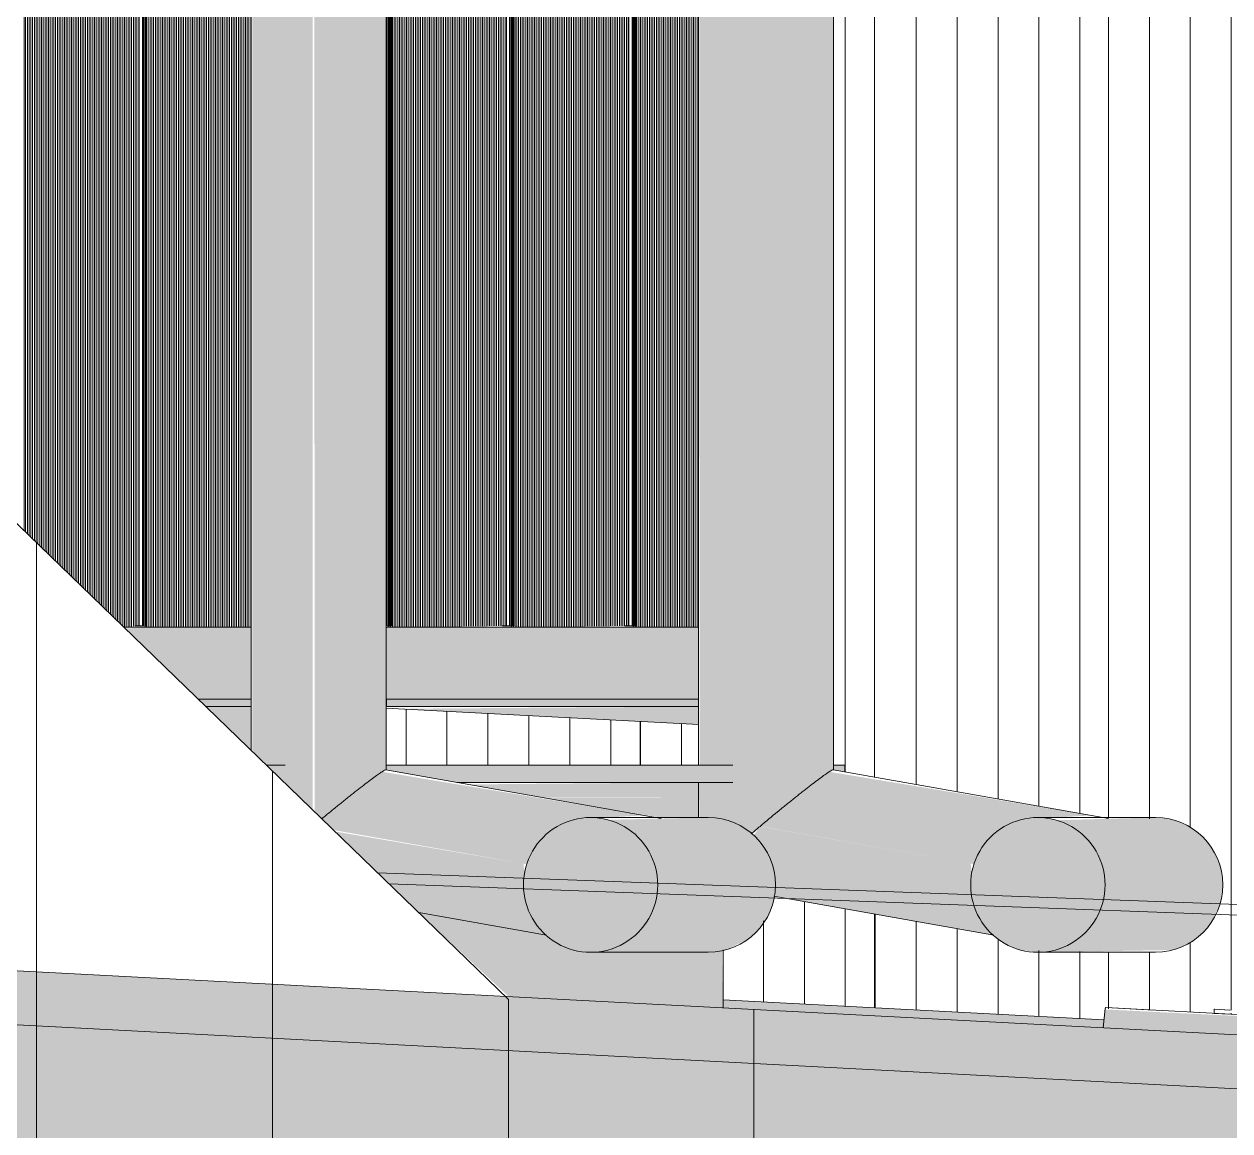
# Model space of a CAD drawing. Header units: metres. Extents: x -4613 to -4328, y -1 to 30.
# Drawn here: x -4531.766 to -4530.872, y 11.074 to 11.895 of the extents above; entities that cross this region are included whole.
import ezdxf

# ---------------------------------------------------------------- set-up
doc = ezdxf.new("R2010")
doc.units = ezdxf.units.M
for name, color, linetype, lineweight in [('A-GLAZ-CURT', 52, 'Continuous', 5), ('A-GLAZ-CWMG', 51, 'Continuous', 5), ('A-ROOF', 132, 'Continuous', 5), ('A-WALL', 113, 'Continuous', 5), ('A-WALL-PATT', 111, 'Continuous', 5), ('P-SANR-FIXT', 6, 'Continuous', 5), ('Q-SPCQ', 91, 'Continuous', 5), ('S-BEAM', 12, 'Continuous', 5), ('S-COLS', 52, 'Continuous', 5)]:
    doc.layers.add(name, color=color, linetype=linetype, lineweight=lineweight)

# ---------------------------------------------------------------- blocks, each defined once
blk = doc.blocks.new('Downpipe - Tee Spreader - Downpipe - Tee Spreader-V2-SOUTH WEST')
at = {"layer": 'P-SANR-FIXT'}
for points in [[(-4531.22673, 11.29449), (-4531.22026, 11.3), (-4531.22026, 15.9274), (-4531.26571, 15.9274), (-4531.26514, 11.34534), (-4531.24018, 11.34309), (-4531.24018, 11.33264), (-4531.26571, 11.33264), (-4531.26514, 11.30659), (-4531.24458, 11.3044), (-4531.23077, 11.2976)], [(-4531.22026, 11.3), (-4531.16892, 11.34053), (-4531.16609, 11.34195), (-4531.16609, 15.9274), (-4531.22026, 15.9274), (-4531.22026, 11.30896)], [(-4531.06141, 11.27188), (-4531.05257, 11.28792), (-4531.04599, 11.29464), (-4531.03212, 11.30283), (-4531.02717, 11.30488), (-4531.00063, 11.30659), (-4530.975, 11.30813), (-4531.16892, 11.34053), (-4531.19477, 11.32098), (-4531.22026, 11.3), (-4531.06408, 11.27236)], [(-4531.01427, 11.20659), (-4531.00063, 11.2086), (-4530.98937, 11.21329), (-4530.97905, 11.22123), (-4530.97114, 11.23159), (-4530.96616, 11.24365), (-4530.96446, 11.25659), (-4530.96616, 11.26953), (-4530.97114, 11.28159), (-4530.97905, 11.29194), (-4530.98937, 11.29989), (-4531.00138, 11.30488), (-4531.01427, 11.30659), (-4531.02717, 11.30488), (-4531.03918, 11.29989), (-4531.04949, 11.29194), (-4531.05741, 11.28159), (-4531.06239, 11.26953), (-4531.06408, 11.25659), (-4531.06239, 11.24365), (-4531.05741, 11.23159), (-4531.04949, 11.22123), (-4531.03918, 11.21329), (-4531.02717, 11.20829)], [(-4530.96446, 11.25659), (-4530.87719, 11.25659), (-4530.87889, 11.26953), (-4530.88386, 11.28159), (-4530.89178, 11.29194), (-4530.90209, 11.29989), (-4530.91411, 11.30488), (-4530.927, 11.30659), (-4531.00063, 11.30457), (-4530.98937, 11.29989), (-4530.97905, 11.29194), (-4530.97114, 11.28159), (-4530.96616, 11.26953)], [(-4531.04704, 11.21934), (-4531.05388, 11.22697), (-4531.06056, 11.23923), (-4531.06335, 11.25099), (-4531.06315, 11.26372), (-4531.06408, 11.27236), (-4531.22039, 11.29989), (-4531.22496, 11.29312), (-4531.21885, 11.28596), (-4531.21208, 11.27327), (-4531.20943, 11.26112), (-4531.20884, 11.24798), (-4531.04949, 11.21977)], [(-4531.01427, 11.20659), (-4530.91411, 11.20829), (-4530.90209, 11.21329), (-4530.89178, 11.22123), (-4530.88386, 11.23159), (-4530.87889, 11.24365), (-4530.87719, 11.25659), (-4530.96446, 11.25659), (-4530.96616, 11.24365), (-4530.97114, 11.23159), (-4530.97905, 11.22123), (-4530.98937, 11.21329), (-4531.00138, 11.20829)]]:
    blk.add_hatch(color=256, dxfattribs=at).paths.add_polyline_path(points)
for p, q in [((-4531.2659, 15.9274), (-4531.2659, 11.34534)), ((-4531.1659, 11.34179), (-4531.1659, 15.9274)), ((-4530.96192, 11.30582), (-4531.16603, 11.34195)), ((-4531.2659, 11.33264), (-4531.2659, 11.30642)), ((-4530.927, 11.30659), (-4531.01427, 11.30659)), ((-4531.20994, 11.24817), (-4531.04703, 11.21933)), ((-4531.01427, 11.20659), (-4530.927, 11.20659))]:
    blk.add_line(p, q, dxfattribs=at)
for centre, start_param, end_param in [((-4531.01427, 11.25659), 4.712389, 7.853982), ((-4530.927, 11.25659), 4.712389, 6.283185), ((-4531.01427, 11.25659), 1.570796, 4.712389), ((-4530.927, 11.25659), 3.141593, 4.712389)]:
    blk.add_ellipse(centre, major_axis=(0, 0.05), ratio=0.996184, start_param=start_param, end_param=end_param, dxfattribs=at)
blk.add_open_spline([(-4531.22026, 11.3), (-4531.21592, 11.30374), (-4531.20932, 11.30914), (-4531.20083, 11.3161), (-4531.19573, 11.32022), (-4531.19184, 11.32331), (-4531.18808, 11.32631), (-4531.18367, 11.32975), (-4531.17893, 11.33337), (-4531.17483, 11.33644), (-4531.17142, 11.33886), (-4531.1679, 11.34124), (-4531.16647, 11.34196), (-4531.16609, 11.34195)], degree=3, knots=[0, 0, 0, 0, 0.0833333, 0.125, 0.1666667, 0.1875, 0.2083333, 0.25, 0.2916667, 0.3333333, 0.375, 0.4166667, 0.5, 0.5, 0.5, 0.5], dxfattribs=at)
blk.add_open_spline([(-4531.22682, 11.2944), (-4531.22466, 11.29624), (-4531.22247, 11.2981), (-4531.22026, 11.3)], degree=3, dxfattribs=at)
blk = doc.blocks.new('Downpipe - Tee Spreader - Downpipe - Tee Spreader-V6-SOUTH WEST')
at = {"layer": 'P-SANR-FIXT'}
for points in [[(-4531.55191, 11.31214), (-4531.55191, 15.9274), (-4531.59736, 15.9274), (-4531.59679, 11.3556), (-4531.58585, 11.34534), (-4531.57183, 11.34309), (-4531.57183, 11.33143), (-4531.55194, 11.31218)], [(-4531.54517, 11.30562), (-4531.50057, 11.34053), (-4531.49774, 11.34195), (-4531.49774, 15.9274), (-4531.55191, 15.9274), (-4531.55058, 11.31086), (-4531.54906, 11.30938)], [(-4531.39306, 11.27188), (-4531.38422, 11.28792), (-4531.37764, 11.29464), (-4531.36377, 11.30283), (-4531.35882, 11.30488), (-4531.33303, 11.30659), (-4531.30665, 11.30813), (-4531.50057, 11.34053), (-4531.52642, 11.32098), (-4531.54517, 11.30562), (-4531.53656, 11.29728), (-4531.39573, 11.27236)], [(-4531.34592, 11.20659), (-4531.33303, 11.20829), (-4531.32102, 11.21329), (-4531.3107, 11.22123), (-4531.30279, 11.23159), (-4531.29781, 11.24365), (-4531.29612, 11.25659), (-4531.29781, 11.26953), (-4531.30279, 11.28159), (-4531.3107, 11.29194), (-4531.32102, 11.29989), (-4531.33303, 11.30488), (-4531.34592, 11.30659), (-4531.35882, 11.30488), (-4531.37083, 11.29989), (-4531.38114, 11.29194), (-4531.38906, 11.28159), (-4531.39438, 11.26689), (-4531.39573, 11.25659), (-4531.39404, 11.24365), (-4531.38906, 11.23159), (-4531.38114, 11.22123), (-4531.37083, 11.21329), (-4531.35882, 11.20829)], [(-4531.29612, 11.25659), (-4531.20884, 11.25659), (-4531.21054, 11.26953), (-4531.21551, 11.28159), (-4531.22496, 11.29312), (-4531.23374, 11.29989), (-4531.24576, 11.30488), (-4531.25865, 11.30659), (-4531.33303, 11.30488), (-4531.32102, 11.29989), (-4531.3107, 11.29194), (-4531.30279, 11.28159), (-4531.29747, 11.26689)], [(-4531.37869, 11.21934), (-4531.38553, 11.22697), (-4531.39221, 11.23923), (-4531.395, 11.25099), (-4531.3948, 11.26372), (-4531.39573, 11.27236), (-4531.53544, 11.2962), (-4531.47337, 11.2361), (-4531.38114, 11.21977)], [(-4531.25865, 11.20659), (-4531.24576, 11.20829), (-4531.23077, 11.21557), (-4531.22343, 11.22123), (-4531.21551, 11.23159), (-4531.21054, 11.24365), (-4531.20884, 11.25659), (-4531.29612, 11.25659), (-4531.29781, 11.24365), (-4531.30279, 11.23159), (-4531.3107, 11.22123), (-4531.32102, 11.21329), (-4531.33303, 11.20829), (-4531.34592, 11.20659)]]:
    blk.add_hatch(color=256, dxfattribs=at).paths.add_polyline_path(points)
for p, q in [((-4531.59755, 15.9274), (-4531.59755, 11.35633)), ((-4531.49755, 11.34179), (-4531.49755, 15.9274)), ((-4531.29357, 11.30582), (-4531.49768, 11.34195)), ((-4531.25865, 11.30659), (-4531.34592, 11.30659)), ((-4531.47336, 11.23609), (-4531.37868, 11.21933)), ((-4531.34592, 11.20659), (-4531.25865, 11.20659))]:
    blk.add_line(p, q, dxfattribs=at)
for centre, start_param, end_param in [((-4531.34592, 11.25659), 4.712389, 7.853982), ((-4531.25865, 11.25659), 4.712389, 6.283185), ((-4531.34592, 11.25659), 1.570796, 4.712389), ((-4531.25865, 11.25659), 3.141593, 4.712389)]:
    blk.add_ellipse(centre, major_axis=(0, 0.05), ratio=0.996184, start_param=start_param, end_param=end_param, dxfattribs=at)
blk.add_open_spline([(-4531.54515, 11.3057), (-4531.54305, 11.30744), (-4531.53877, 11.31094), (-4531.53248, 11.3161), (-4531.52738, 11.32022), (-4531.52349, 11.32331), (-4531.51973, 11.32631), (-4531.51532, 11.32975), (-4531.51058, 11.33337), (-4531.50648, 11.33644), (-4531.50307, 11.33886), (-4531.49955, 11.34124), (-4531.49812, 11.34196), (-4531.49774, 11.34195)], degree=3, knots=[0.043094, 0.043094, 0.043094, 0.043094, 0.0833333, 0.125, 0.1666667, 0.1875, 0.2083333, 0.25, 0.2916667, 0.3333333, 0.375, 0.4166667, 0.5, 0.5, 0.5, 0.5], dxfattribs=at)
blk = doc.blocks.new('Static Line_Sayfa_Metal Deck_Pan Mount - Up to 15 _ pitch - Max 2 Users-1848369-SOUTH WEST')
at = {"layer": 'Q-SPCQ'}
blk.add_hatch(color=256, dxfattribs=at).paths.add_polyline_path([(-4530.77071, 11.14035), (-4530.77048, 11.15461), (-4530.96429, 11.16416), (-4530.96576, 11.15057)])
for p, q in [((-4530.80538, 11.2398), (-4531.50385, 11.2656)), ((-4531.49525, 11.25728), (-4530.80568, 11.23181)), ((-4530.96576, 11.15057), (-4530.96423, 11.16476)), ((-4530.76893, 11.15528), (-4530.96398, 11.1655)), ((-4530.96398, 11.1655), (-4530.92837, 11.16364)), ((-4530.88347, 11.16429), (-4530.88363, 11.16129)), ((-4530.88363, 11.16129), (-4530.87187, 11.16067)), ((-4530.87171, 11.16367), (-4530.88347, 11.16429)), ((-4530.87254, 11.16071), (-4530.88328, 11.16127)), ((-4530.87238, 11.16371), (-4530.88312, 11.16427))]:
    blk.add_line(p, q, dxfattribs=at)
for centre, start_param, end_param in [((-4530.96403, 11.1645), 0, 1.318637), ((-4530.92842, 11.16264), 5.84364, 6.283185)]:
    blk.add_ellipse(centre, major_axis=(0.000052, 0.000999), ratio=0.215077, start_param=start_param, end_param=end_param, dxfattribs=at)
blk = doc.blocks.new('Roof Gutters3 - Roof Gutters-1885272-SOUTH WEST')
at = {"layer": 'A-ROOF'}
h = blk.add_hatch(color=256, dxfattribs=at)
h.paths.add_polyline_path([(-4499.53022, 9.50058), (-4499.53009, 9.509), (-4515.83082, 10.36328), (-4515.82904, 10.35729), (-4499.64182, 9.50896), (-4499.64252, 9.50647), (-4499.60218, 9.50435)])
h.paths.add_polyline_path([(-4515.95072, 10.36367), (-4515.95468, 10.36977), (-4515.97611, 10.3709), (-4515.97851, 10.36513), (-4515.95247, 10.36376)])
h.paths.add_polyline_path([(-4516.10018, 10.3715), (-4516.09778, 10.37727), (-4517.10032, 10.42981), (-4517.1002, 10.42391), (-4516.11214, 10.37213)])
h.paths.add_polyline_path([(-4517.33252, 10.43609), (-4517.33188, 10.44195), (-4518.33971, 10.49477), (-4518.33958, 10.48886), (-4517.3362, 10.43628)])
h.paths.add_polyline_path([(-4518.5719, 10.50104), (-4518.57283, 10.50698), (-4519.5791, 10.55972), (-4519.57897, 10.55382), (-4518.57283, 10.50109)])
h.paths.add_polyline_path([(-4519.81129, 10.56599), (-4519.81065, 10.57186), (-4520.81848, 10.62467), (-4520.81836, 10.61877), (-4519.81498, 10.56619)])
h.paths.add_polyline_path([(-4521.05067, 10.63095), (-4521.05004, 10.63681), (-4522.05787, 10.68963), (-4522.05774, 10.68372), (-4521.05436, 10.63114)])
h.paths.add_polyline_path([(-4522.29006, 10.6959), (-4522.28943, 10.70176), (-4523.29725, 10.75458), (-4523.29713, 10.74868), (-4522.29375, 10.69609)])
h.paths.add_polyline_path([(-4523.52945, 10.76085), (-4523.52881, 10.76672), (-4524.53664, 10.81953), (-4524.53651, 10.81363), (-4523.53313, 10.76105)])
h.paths.add_polyline_path([(-4524.76883, 10.82581), (-4524.7682, 10.83167), (-4525.77603, 10.88449), (-4525.7759, 10.87859), (-4524.77252, 10.826)])
h.paths.add_polyline_path([(-4526.00822, 10.89076), (-4526.00758, 10.89662), (-4527.01541, 10.94944), (-4527.01529, 10.94354), (-4526.01191, 10.89095)])
h.paths.add_polyline_path([(-4527.2476, 10.95571), (-4527.24697, 10.96158), (-4528.2548, 11.0144), (-4528.25467, 11.00849), (-4527.25129, 10.95591)])
h.paths.add_polyline_path([(-4528.48699, 11.02067), (-4528.48636, 11.02653), (-4529.49418, 11.07935), (-4529.49406, 11.07345), (-4528.49068, 11.02086)])
h.paths.add_polyline_path([(-4529.72638, 11.08562), (-4529.72574, 11.09148), (-4530.73357, 11.1443), (-4530.73344, 11.1384), (-4529.73006, 11.08581)])
h.paths.add_polyline_path([(-4530.96576, 11.15057), (-4530.96513, 11.15644), (-4531.24773, 11.17125), (-4531.24773, 11.16535), (-4530.96945, 11.15077)])
blk.add_line((-4531.24773, 11.17125), (-4530.96513, 11.15644), dxfattribs=at)
blk = doc.blocks.new('Structural Framing 10 - Structural Framing 1-2898566-SOUTH WEST')
at = {"layer": 'S-BEAM'}
h = blk.add_hatch(color=256, dxfattribs=at)
h.paths.add_polyline_path([(-4531.57309, 11.33264), (-4531.57183, 11.33264), (-4531.57183, 11.34534), (-4531.5862, 11.34534)])
h.paths.add_polyline_path([(-4531.44514, 11.33264), (-4531.24018, 11.33264), (-4531.24018, 11.34534), (-4531.49774, 11.34534), (-4531.49774, 11.34195), (-4531.46092, 11.33544)])
h.paths.add_polyline_path([(-4531.15733, 11.3404), (-4531.15733, 11.34534), (-4531.16609, 11.34534), (-4531.16609, 11.34195), (-4531.15801, 11.34053)])
blk.add_hatch(color=256, dxfattribs=at).paths.add_polyline_path([(-4531.38073, 11.32124), (-4531.26571, 11.32127), (-4531.26571, 11.33264), (-4531.43651, 11.33112), (-4531.38195, 11.32146)])
h = blk.add_hatch(color=256, dxfattribs=at)
h.paths.add_polyline_path([(-4531.24773, 11.16535), (-4531.24858, 11.20792), (-4531.26571, 11.20659), (-4531.35882, 11.20829), (-4531.37168, 11.21394), (-4531.38114, 11.21977), (-4531.47337, 11.2361), (-4531.40668, 11.17368), (-4531.24858, 11.1654)])
h.paths.add_polyline_path([(-4531.29364, 11.30659), (-4531.26571, 11.30659), (-4531.26571, 11.32124), (-4531.37922, 11.32098), (-4531.29506, 11.30659)])
for p, q in [((-4531.5862, 11.34534), (-4531.57248, 11.34534)), ((-4531.49774, 11.34534), (-4531.24036, 11.34534)), ((-4531.16609, 11.34534), (-4531.15733, 11.34534)), ((-4531.15733, 11.34534), (-4531.15733, 11.34032)), ((-4531.24036, 11.33264), (-4531.44514, 11.33264)), ((-4531.24773, 11.20829), (-4531.24773, 11.16535))]:
    blk.add_line(p, q, dxfattribs=at)
blk = doc.blocks.new('Rectangular Mullion - Frame_Framed Facade_Danpal_DPANMF BT1-3271037-SOUTH WEST')
at = {"layer": 'A-GLAZ-CWMG'}
blk.add_hatch(color=256, dxfattribs=at).paths.add_polyline_path([(-4531.26571, 11.3756), (-4531.26571, 11.38883), (-4531.48759, 11.38728), (-4531.30605, 11.37772)])
blk.add_line((-4531.26571, 11.3756), (-4531.49777, 11.38782), dxfattribs=at)
blk = doc.blocks.new('MulticellPanel_Polycarbonate_Danpal_1040w - Premium Dark Opal-3268218-SOUTH WEST')
at = {"layer": 'A-GLAZ-CURT'}
h = blk.add_hatch(dxfattribs=at)
h.set_pattern_fill('FP_50', color=256, style=0, pattern_type=2)
h.set_pattern_definition([(90, (-4531.322, 11.402), (-0.00131, 8e-20), [])])
h.paths.add_polyline_path([(-4531.31441, 11.44773), (-4531.26571, 11.44773), (-4531.26571, 15.8674), (-4531.31214, 15.8674), (-4531.31441, 11.44883), (-4531.31455, 11.44773)])
blk = doc.blocks.new('Rectangular Mullion - Frame_Framed Facade_Danpal_DPANMF BT1-V68-SOUTH WEST')
at = {"layer": 'A-GLAZ-CWMG'}
for points in [[(-4531.30605, 11.39433), (-4531.26571, 11.39433), (-4531.26571, 11.44773), (-4531.30605, 11.44773), (-4531.30605, 11.40932)], [(-4531.31534, 11.38883), (-4531.26571, 11.38883), (-4531.26571, 11.39433), (-4531.31534, 11.39433)]]:
    blk.add_hatch(color=256, dxfattribs=at).paths.add_polyline_path(points)
for p, q in [((-4531.30605, 11.44773), (-4531.26571, 11.44773)), ((-4531.30605, 11.39433), (-4531.26571, 11.39433)), ((-4531.31534, 11.38883), (-4531.26571, 11.38883))]:
    blk.add_line(p, q, dxfattribs=at)
blk = doc.blocks.new('MulticellPanel_Polycarbonate_Danpal_1040w - Premium Purple-V69-SOUTH WEST')
at = {"layer": 'A-GLAZ-CURT'}
h = blk.add_hatch(dxfattribs=at)
h.set_pattern_fill('FP_51', color=256, style=0, pattern_type=2)
h.set_pattern_definition([(90, (-4531.415, 11.402), (-0.00131, 8e-20), [])])
h.paths.add_polyline_path([(-4531.40396, 11.44773), (-4531.31852, 11.44883), (-4531.31852, 15.8674), (-4531.40291, 15.8674), (-4531.40518, 11.44883), (-4531.40418, 11.44773)])
blk = doc.blocks.new('MulticellPanel_Polycarbonate_Danpal_1040w - Blue-3268220-SOUTH WEST')
at = {"layer": 'A-GLAZ-CURT'}
h = blk.add_hatch(dxfattribs=at)
h.set_pattern_fill('FP_52', color=256, style=0, pattern_type=2)
h.set_pattern_definition([(90, (-4531.506, 11.402), (-0.00131, 8e-20), [])])
h.paths.add_polyline_path([(-4531.49473, 11.44773), (-4531.40929, 11.44883), (-4531.40929, 15.8674), (-4531.49368, 15.8674), (-4531.49595, 11.44883), (-4531.49495, 11.44773)])
blk = doc.blocks.new('MulticellPanel_Polycarbonate_Danpal_1040w - Premium Dark Opal-V71-SOUTH WEST')
at = {"layer": 'A-GLAZ-CURT'}
h = blk.add_hatch(dxfattribs=at)
h.set_pattern_fill('FP_53', color=256, style=0, pattern_type=2)
h.set_pattern_definition([(90, (-4531.687, 11.402), (-0.00131, 8e-20), [])])
h.paths.add_polyline_path([(-4531.6774, 11.44773), (-4531.59736, 11.44773), (-4531.59736, 15.8674), (-4531.67521, 15.8674), (-4531.67748, 11.44883), (-4531.67748, 11.44773)])
blk = doc.blocks.new('MulticellPanel_Polycarbonate_Danpal_1040w - Blue-V72-SOUTH WEST')
at = {"layer": 'A-GLAZ-CURT'}
h = blk.add_hatch(dxfattribs=at)
h.set_pattern_fill('FP_54', color=256, style=0, pattern_type=2)
h.set_pattern_definition([(90, (-4531.778, 11.402), (-0.00131, 8e-20), [])])
h.paths.add_polyline_path([(-4531.69106, 11.44773), (-4531.68159, 11.44883), (-4531.68159, 15.8674), (-4531.76598, 15.8674), (-4531.76598, 11.51941), (-4531.69195, 11.44773)])
blk = doc.blocks.new('Rectangular Mullion - Frame_Framed Facade_Danpal_DPANMF BT1-V83-SOUTH WEST')
at = {"layer": 'A-GLAZ-CWMG'}
for points in [[(-4531.39682, 11.39433), (-4531.30605, 11.39433), (-4531.30605, 11.44773), (-4531.39682, 11.44773), (-4531.39682, 11.40932)], [(-4531.4061, 11.38883), (-4531.31534, 11.38883), (-4531.31534, 11.39433), (-4531.4061, 11.39433)]]:
    blk.add_hatch(color=256, dxfattribs=at).paths.add_polyline_path(points)
for p, q in [((-4531.39682, 11.44773), (-4531.30605, 11.44773)), ((-4531.39682, 11.39433), (-4531.30605, 11.39433)), ((-4531.4061, 11.38883), (-4531.31534, 11.38883))]:
    blk.add_line(p, q, dxfattribs=at)
blk = doc.blocks.new('Rectangular Mullion - Frame_Framed Facade_Danpal_DPANMF BT1-V84-SOUTH WEST')
at = {"layer": 'A-GLAZ-CWMG'}
for points in [[(-4531.48759, 11.39433), (-4531.48759, 11.44773), (-4531.49774, 11.44773), (-4531.49774, 11.39433)], [(-4531.49774, 11.38883), (-4531.49687, 11.38883), (-4531.49687, 11.39433), (-4531.49774, 11.39433)]]:
    blk.add_hatch(color=256, dxfattribs=at).paths.add_polyline_path(points)
for p, q in [((-4531.4978, 11.44773), (-4531.48759, 11.44773)), ((-4531.49777, 11.39433), (-4531.48759, 11.39433))]:
    blk.add_line(p, q, dxfattribs=at)
blk = doc.blocks.new('Rectangular Mullion - Frame_Framed Facade_Danpal_DPANMF BT1-V85-SOUTH WEST')
at = {"layer": 'A-GLAZ-CWMG'}
for points in [[(-4531.59736, 11.39433), (-4531.59736, 11.44773), (-4531.66912, 11.44773), (-4531.66912, 11.42563), (-4531.63679, 11.39433)], [(-4531.59736, 11.39433), (-4531.63679, 11.39433), (-4531.63111, 11.38883), (-4531.59736, 11.38883)]]:
    blk.add_hatch(color=256, dxfattribs=at).paths.add_polyline_path(points)
for p, q in [((-4531.66912, 11.44773), (-4531.59736, 11.44773)), ((-4531.63679, 11.39433), (-4531.59736, 11.39433)), ((-4531.63111, 11.38883), (-4531.59736, 11.38883))]:
    blk.add_line(p, q, dxfattribs=at)
blk = doc.blocks.new('Rectangular Mullion - Frame_Framed Facade_Danpal_DPANMF BT1-V86-SOUTH WEST')
at = {"layer": 'A-GLAZ-CWMG'}
blk.add_hatch(color=256, dxfattribs=at).paths.add_polyline_path([(-4531.66912, 11.42563), (-4531.66912, 11.44773), (-4531.69106, 11.44687)])
blk.add_line((-4531.69106, 11.44773), (-4531.66912, 11.44773), dxfattribs=at)
blk = doc.blocks.new('Rectangular Mullion - Mullion_FramedFacade_Danpal_DPAEC50-V87-SOUTH WEST')
at = {"layer": 'A-GLAZ-CWMG'}
for points in [[(-4531.31795, 11.44883), (-4531.3175, 11.44883), (-4531.31795, 11.55175)], [(-4531.31281, 11.44883), (-4531.31216, 11.44883), (-4531.31281, 11.55175)], [(-4531.3183, 11.44883), (-4531.31795, 11.44883), (-4531.31852, 11.44883)], [(-4531.31496, 11.44883), (-4531.31429, 11.44883), (-4531.3152, 11.44883)], [(-4531.3132, 11.44883), (-4531.31281, 11.44883), (-4531.31342, 11.44883)]]:
    blk.add_hatch(color=256, dxfattribs=at).paths.add_polyline_path(points)
for p, q in [((-4531.31795, 15.8674), (-4531.31795, 11.44883)), ((-4531.3175, 11.44883), (-4531.3175, 15.8674)), ((-4531.3175, 15.8674), (-4531.3175, 11.44883)), ((-4531.3152, 15.8674), (-4531.3152, 11.44883)), ((-4531.31429, 11.44883), (-4531.31429, 15.8674)), ((-4531.31342, 15.8674), (-4531.31342, 11.44883)), ((-4531.31281, 15.8674), (-4531.31281, 11.44883)), ((-4531.31216, 15.8674), (-4531.31216, 11.44883)), ((-4531.31214, 11.44883), (-4531.31214, 15.8674)), ((-4531.31852, 11.44883), (-4531.31795, 11.44883)), ((-4531.31806, 11.44883), (-4531.3152, 11.44883)), ((-4531.3175, 11.44883), (-4531.31795, 11.44883)), ((-4531.3152, 11.44883), (-4531.31429, 11.44883)), ((-4531.31342, 11.44883), (-4531.31281, 11.44883)), ((-4531.31216, 11.44883), (-4531.31281, 11.44883)), ((-4531.31216, 11.44883), (-4531.31214, 11.44883))]:
    blk.add_line(p, q, dxfattribs=at)
blk.add_open_spline([(-4531.32057, 11.44883), (-4531.32056, 11.44883), (-4531.32053, 11.44883), (-4531.32042, 11.44883), (-4531.32026, 11.44883), (-4531.32007, 11.44883), (-4531.31988, 11.44883), (-4531.31969, 11.44883), (-4531.31947, 11.44883), (-4531.31914, 11.44883), (-4531.31853, 11.44883), (-4531.31767, 11.44883), (-4531.31747, 11.44883), (-4531.3175, 11.44883)], degree=3, knots=[0, 0, 0, 0, 0.03125, 0.072917, 0.114583, 0.15625, 0.208333, 0.270833, 0.333333, 0.416667, 0.583333, 0.75, 1, 1, 1, 1], dxfattribs=at)
blk = doc.blocks.new('Rectangular Mullion - Mullion_FramedFacade_Danpal_DPAEC50-V88-SOUTH WEST')
at = {"layer": 'A-GLAZ-CWMG'}
for points in [[(-4531.40872, 11.44883), (-4531.40827, 11.44883), (-4531.40872, 11.55175)], [(-4531.40357, 11.44883), (-4531.40293, 11.44883), (-4531.40357, 11.55175)], [(-4531.40293, 11.44883), (-4531.40291, 11.44883), (-4531.40293, 11.55175)], [(-4531.40907, 11.44883), (-4531.40872, 11.44883), (-4531.40929, 11.44883)], [(-4531.40573, 11.44883), (-4531.40506, 11.44883), (-4531.40597, 11.44883)], [(-4531.40396, 11.44883), (-4531.40357, 11.44883), (-4531.40418, 11.44883)]]:
    blk.add_hatch(color=256, dxfattribs=at).paths.add_polyline_path(points)
for p, q in [((-4531.40872, 15.8674), (-4531.40872, 11.44883)), ((-4531.40827, 15.8674), (-4531.40827, 11.44883)), ((-4531.40826, 11.44883), (-4531.40826, 15.8674)), ((-4531.40597, 15.8674), (-4531.40597, 11.44883)), ((-4531.40506, 11.44883), (-4531.40506, 15.8674)), ((-4531.40418, 15.8674), (-4531.40418, 11.44883)), ((-4531.40357, 15.8674), (-4531.40357, 11.44883)), ((-4531.40293, 15.8674), (-4531.40293, 11.44883)), ((-4531.40291, 11.44883), (-4531.40291, 15.8674)), ((-4531.40929, 11.44883), (-4531.40872, 11.44883)), ((-4531.40883, 11.44883), (-4531.40597, 11.44883)), ((-4531.40827, 11.44883), (-4531.40872, 11.44883)), ((-4531.40597, 11.44883), (-4531.40506, 11.44883)), ((-4531.40418, 11.44883), (-4531.40357, 11.44883)), ((-4531.40293, 11.44883), (-4531.40357, 11.44883)), ((-4531.40293, 11.44883), (-4531.40291, 11.44883))]:
    blk.add_line(p, q, dxfattribs=at)
blk.add_open_spline([(-4531.41134, 11.44883), (-4531.41133, 11.44883), (-4531.4113, 11.44883), (-4531.41119, 11.44883), (-4531.41103, 11.44883), (-4531.41084, 11.44883), (-4531.41065, 11.44883), (-4531.41046, 11.44883), (-4531.41024, 11.44883), (-4531.40991, 11.44883), (-4531.4093, 11.44883), (-4531.40844, 11.44883), (-4531.40824, 11.44883), (-4531.40827, 11.44883)], degree=3, knots=[0, 0, 0, 0, 0.03125, 0.072917, 0.114583, 0.15625, 0.208333, 0.270833, 0.333333, 0.416667, 0.583333, 0.75, 1, 1, 1, 1], dxfattribs=at)
blk = doc.blocks.new('Rectangular Mullion - Mullion_FramedFacade_Danpal_DPAEC50-V89-SOUTH WEST')
at = {"layer": 'A-GLAZ-CWMG'}
for points in [[(-4531.49434, 11.44883), (-4531.49369, 11.44883), (-4531.49434, 11.55175)], [(-4531.49369, 11.44883), (-4531.49368, 11.44883), (-4531.49369, 11.55175)], [(-4531.4965, 11.44883), (-4531.49583, 11.44883), (-4531.49674, 11.44883)], [(-4531.49473, 11.44883), (-4531.49434, 11.44883), (-4531.49495, 11.44883)]]:
    blk.add_hatch(color=256, dxfattribs=at).paths.add_polyline_path(points)
for p, q in [((-4531.49674, 15.8674), (-4531.49674, 11.44883)), ((-4531.49583, 11.44883), (-4531.49583, 15.8674)), ((-4531.49495, 15.8674), (-4531.49495, 11.44883)), ((-4531.49434, 15.8674), (-4531.49434, 11.44883)), ((-4531.49369, 15.8674), (-4531.49369, 11.44883)), ((-4531.49368, 11.44883), (-4531.49368, 15.8674)), ((-4531.49674, 11.44883), (-4531.49583, 11.44883)), ((-4531.49495, 11.44883), (-4531.49434, 11.44883)), ((-4531.49369, 11.44883), (-4531.49434, 11.44883)), ((-4531.49369, 11.44883), (-4531.49368, 11.44883))]:
    blk.add_line(p, q, dxfattribs=at)
blk = doc.blocks.new('Rectangular Mullion - Mullion_FramedFacade_Danpal_DPAEC50-V90-SOUTH WEST')
at = {"layer": 'A-GLAZ-CWMG'}
for points in [[(-4531.68102, 11.44883), (-4531.68057, 11.44883), (-4531.68102, 11.48054)], [(-4531.67588, 11.44883), (-4531.67523, 11.44883), (-4531.67588, 11.48054)], [(-4531.67523, 11.44883), (-4531.67521, 11.44883), (-4531.67523, 11.48054)], [(-4531.68137, 11.44883), (-4531.68102, 11.44883), (-4531.68159, 11.44883)], [(-4531.67803, 11.44883), (-4531.67736, 11.44883), (-4531.67827, 11.44883)], [(-4531.67627, 11.44883), (-4531.67588, 11.44883), (-4531.67649, 11.44883)]]:
    blk.add_hatch(color=256, dxfattribs=at).paths.add_polyline_path(points)
for p, q in [((-4531.68102, 15.8674), (-4531.68102, 11.44883)), ((-4531.68057, 11.44883), (-4531.68057, 15.8674)), ((-4531.68057, 15.8674), (-4531.68057, 11.44883)), ((-4531.67827, 15.8674), (-4531.67827, 11.44883)), ((-4531.67736, 11.44883), (-4531.67736, 15.8674)), ((-4531.67649, 15.8674), (-4531.67649, 11.44883)), ((-4531.67588, 15.8674), (-4531.67588, 11.44883)), ((-4531.67523, 15.8674), (-4531.67523, 11.44883)), ((-4531.67521, 11.44883), (-4531.67521, 15.8674)), ((-4531.68159, 11.44883), (-4531.68102, 11.44883)), ((-4531.68113, 11.44883), (-4531.67827, 11.44883)), ((-4531.68057, 11.44883), (-4531.68102, 11.44883)), ((-4531.67827, 11.44883), (-4531.67736, 11.44883)), ((-4531.67649, 11.44883), (-4531.67588, 11.44883)), ((-4531.67523, 11.44883), (-4531.67588, 11.44883)), ((-4531.67523, 11.44883), (-4531.67521, 11.44883))]:
    blk.add_line(p, q, dxfattribs=at)
blk.add_open_spline([(-4531.68364, 11.44883), (-4531.68363, 11.44883), (-4531.6836, 11.44883), (-4531.68349, 11.44883), (-4531.68333, 11.44883), (-4531.68314, 11.44883), (-4531.68295, 11.44883), (-4531.68276, 11.44883), (-4531.68254, 11.44883), (-4531.68221, 11.44883), (-4531.6816, 11.44883), (-4531.68074, 11.44883), (-4531.68054, 11.44883), (-4531.68057, 11.44883)], degree=3, knots=[0, 0, 0, 0, 0.03125, 0.072917, 0.114583, 0.15625, 0.208333, 0.270833, 0.333333, 0.416667, 0.583333, 0.75, 1, 1, 1, 1], dxfattribs=at)
blk = doc.blocks.new('Rectangular Mullion - Mullion_FramedFacade_Danpal_DPAEC50-V91-SOUTH WEST')
at = {"layer": 'A-GLAZ-CWMG'}
blk.add_line((-4531.76598, 11.51941), (-4531.76598, 15.8674), dxfattribs=at)

msp = doc.modelspace()

# ---------------------------------------------------------------- hatches: boundary and pattern name
at = {"layer": 'A-ROOF'}
for points in [[(-4531.22496, 11.1241), (-4531.22496, 11.16416), (-4538.12428, 11.52574), (-4538.12428, 11.48568), (-4531.23077, 11.12441)], [(-4531.22496, 10.7536), (-4531.22496, 11.1241), (-4538.12428, 11.48568), (-4538.12428, 11.11517), (-4531.23077, 10.7539)], [(-4499.53009, 9.46305), (-4499.53022, 9.50058), (-4499.64464, 9.50658), (-4499.64182, 9.50896), (-4531.22496, 11.16416), (-4531.22496, 11.1241), (-4499.54758, 9.46396)]]:
    msp.add_hatch(color=256, dxfattribs=at).paths.add_polyline_path(points)
h = msp.add_hatch(color=256, dxfattribs=at)
h.paths.add_polyline_path([(-4499.54758, 9.09345), (-4499.54758, 9.10948), (-4499.60546, 9.11148), (-4501.45253, 9.21007), (-4501.45253, 9.19329), (-4499.55369, 9.09377)])
h.paths.add_polyline_path([(-4501.66403, 9.20437), (-4501.66403, 9.22136), (-4504.74088, 9.3856), (-4504.74088, 9.36562), (-4501.77228, 9.21005)])
h.paths.add_polyline_path([(-4499.54758, 9.29369), (-4499.54758, 9.35782), (-4499.53009, 9.3569), (-4499.53009, 9.46305), (-4531.22496, 11.1241), (-4531.22496, 10.7536), (-4530.30094, 10.70517), (-4530.30094, 10.74998), (-4531.17653, 10.79872), (-4531.17353, 10.99475), (-4499.56499, 9.30751), (-4499.56398, 9.29456), (-4499.55369, 9.29401)])
h.paths.add_polyline_path([(-4504.95237, 9.37671), (-4504.95237, 9.39689), (-4506.61639, 9.48572), (-4506.61639, 9.46392), (-4504.9943, 9.3789)])
h.paths.add_polyline_path([(-4506.82788, 9.475), (-4506.82788, 9.497), (-4510.51027, 9.69357), (-4510.51027, 9.66798), (-4506.83545, 9.4754)])
h.paths.add_polyline_path([(-4510.72176, 9.67907), (-4510.72176, 9.70486), (-4512.21539, 9.78459), (-4512.21539, 9.75735), (-4510.74791, 9.68044)])
h.paths.add_polyline_path([(-4512.42688, 9.76843), (-4512.42688, 9.79588), (-4513.9627, 9.87786), (-4513.9627, 9.84892), (-4512.58907, 9.77693)])
h.paths.add_polyline_path([(-4514.17419, 9.86), (-4514.17419, 9.88915), (-4517.39943, 10.06131), (-4517.39943, 10.02903), (-4514.20008, 9.86136)])
h.paths.add_polyline_path([(-4517.61092, 10.04011), (-4517.61092, 10.0726), (-4520.89448, 10.24787), (-4520.89448, 10.2122), (-4517.65225, 10.04228)])
h.paths.add_polyline_path([(-4521.10597, 10.22328), (-4521.10597, 10.25916), (-4524.10538, 10.41927), (-4524.10538, 10.38047), (-4521.33456, 10.23526)])
h.paths.add_polyline_path([(-4524.31688, 10.39156), (-4524.31688, 10.43056), (-4527.22439, 10.58576), (-4527.22439, 10.54393), (-4524.32644, 10.39206)])
h.paths.add_polyline_path([(-4527.43588, 10.55502), (-4527.43588, 10.59705), (-4530.08945, 10.73869), (-4530.08945, 10.69409), (-4527.54846, 10.56092)])
at = {"layer": 'A-WALL-PATT'}
h = msp.add_hatch(dxfattribs=at)
h.set_pattern_fill('FP_102', color=256, style=0, pattern_type=2)
h.set_pattern_definition([(90, (-4531.309, 5.24), (-0.03039, 2e-18), [])])
h.paths.add_polyline_path([(-4531.13547, 11.16536), (-4531.13547, 11.23499), (-4531.20994, 11.24817), (-4531.21054, 11.24365), (-4531.22026, 11.22537), (-4531.22496, 11.22005), (-4531.23374, 11.21329), (-4531.24773, 11.20659), (-4531.24576, 11.17114), (-4531.19477, 11.16847)])
h.paths.add_polyline_path([(-4531.13547, 11.33653), (-4531.13547, 15.90773), (-4531.16609, 15.90935), (-4531.16609, 11.34534), (-4531.15733, 11.34498), (-4531.15733, 11.3404)])
h.paths.add_polyline_path([(-4531.26571, 11.34534), (-4531.26571, 11.3756), (-4531.30912, 11.37789), (-4531.30912, 11.34534), (-4531.30186, 11.34534)])
h = msp.add_hatch(dxfattribs=at)
h.set_pattern_fill('FP_101', color=256, style=0, pattern_type=2)
h.set_pattern_definition([(90, (-4531.135, 5.24), (-0.03039, 2e-18), [])])
h.paths.add_polyline_path([(-4530.96513, 11.15644), (-4530.96193, 11.1653), (-4530.96182, 11.16541), (-4530.96412, 11.20659), (-4531.02717, 11.20829), (-4531.04003, 11.21394), (-4531.04949, 11.21977), (-4531.13547, 11.23499), (-4531.13547, 11.16536), (-4530.96945, 11.15666)])
h.paths.add_polyline_path([(-4530.96628, 11.30659), (-4530.96182, 11.30659), (-4530.96182, 15.89852), (-4531.13547, 15.90773), (-4531.13433, 11.33633), (-4530.96761, 11.30682)])
h = msp.add_hatch(dxfattribs=at)
h.set_pattern_fill('FP_100', color=256, style=0, pattern_type=2)
h.set_pattern_definition([(90, (-4530.962, 5.24), (-0.03039, 2e-18), [])])
h.paths.add_polyline_path([(-4530.78817, 11.15619), (-4530.78817, 11.23074), (-4530.79585, 11.2286), (-4530.79949, 11.181), (-4530.80073, 11.15994), (-4530.80398, 11.15917), (-4530.81715, 11.16208), (-4530.81616, 11.16677), (-4530.81727, 11.16683), (-4530.81922, 11.16693), (-4530.81574, 11.20903), (-4530.81299, 11.22619), (-4530.81524, 11.22981), (-4530.8215, 11.23182), (-4530.82498, 11.23665), (-4530.82331, 11.24023), (-4530.81881, 11.24301), (-4530.78817, 11.24301), (-4530.78817, 15.88931), (-4530.96182, 15.89852), (-4530.96096, 11.30659), (-4530.91411, 11.30488), (-4530.90124, 11.29923), (-4530.89178, 11.29194), (-4530.88386, 11.28159), (-4530.87889, 11.26953), (-4530.87719, 11.25659), (-4530.88177, 11.23665), (-4530.88386, 11.23159), (-4530.89178, 11.22123), (-4530.90209, 11.21329), (-4530.91411, 11.20829), (-4530.927, 11.20659), (-4530.96182, 11.20659), (-4530.96182, 11.16529), (-4530.79955, 11.15679)])
h.paths.add_polyline_path([(-4530.8236, 11.15814), (-4530.87182, 11.16156), (-4530.87171, 11.16367), (-4530.82345, 11.1609)])
h.paths.add_polyline_path([(-4530.83688, 11.16485), (-4530.85822, 11.16597), (-4530.85784, 11.17338), (-4530.83649, 11.17226), (-4530.83687, 11.16497)])
h.paths.add_polyline_path([(-4530.83832, 11.17552), (-4530.85047, 11.17816), (-4530.84163, 11.181), (-4530.83916, 11.17852)])
h = msp.add_hatch(dxfattribs=at)
h.set_pattern_fill('FP_5', color=256, style=0, pattern_type=2)
h.set_pattern_definition([(90, (-4531.407, 7.64), (-0.175, 1e-17), [])])
h.paths.add_polyline_path([(-4538.12428, 7.64), (-4536.85854, 7.64), (-4536.85854, 9.28857), (-4533.58558, 9.28857), (-4533.58558, 10.908), (-4531.40668, 10.79354), (-4531.40668, 11.17153), (-4535.68461, 15.31188), (-4535.68487, 15.30889), (-4538.11259, 15.52129), (-4538.11259, 12.71047), (-4538.11785, 12.65097), (-4538.12428, 12.65097), (-4538.12428, 7.68247)])
h.paths.add_polyline_path([(-4538.16464, 12.54052), (-4538.16464, 12.65097), (-4538.18461, 12.65097), (-4538.18461, 12.54052)])
h = msp.add_hatch(dxfattribs=at)
h.set_pattern_fill('FP_104', color=256, style=0, pattern_type=2)
h.set_pattern_definition([(90, (-4531.656, 5.24), (-0.03039, 2e-18), [])])
h.paths.add_polyline_path([(-4531.48277, 11.34534), (-4531.48277, 11.38703), (-4531.49774, 11.38782), (-4531.49774, 11.34534)])
h = msp.add_hatch(dxfattribs=at)
h.set_pattern_fill('FP_103', color=256, style=0, pattern_type=2)
h.set_pattern_definition([(90, (-4531.483, 5.24), (-0.03039, 2e-18), [])])
h.paths.add_polyline_path([(-4531.48277, 11.34534), (-4531.30912, 11.34534), (-4531.30912, 11.37789), (-4531.48277, 11.38703), (-4531.48277, 11.37457)])
at = {"layer": 'S-COLS'}
msp.add_hatch(color=256, dxfattribs=at).paths.add_polyline_path([(-4531.59736, 11.35615), (-4531.59736, 11.38883), (-4531.63111, 11.38883), (-4531.60465, 11.36321)])

# ---------------------------------------------------------------- linework, layer by layer
at = {"layer": 'A-ROOF'}
for p, q in [((-4538.12428, 11.52574), (-4499.64182, 9.50896)), ((-4538.12428, 11.48568), (-4499.53009, 9.46305)), ((-4531.22496, 11.05665), (-4531.22496, 11.16416))]:
    msp.add_line(p, q, dxfattribs=at)
at = {"layer": 'A-WALL'}
for p, q in [((-4531.13547, 15.90773), (-4531.13547, 11.33624)), ((-4530.96182, 15.89852), (-4530.96182, 11.30659)), ((-4531.40668, 11.17153), (-4535.68448, 15.31338)), ((-4531.48277, 11.38703), (-4531.48277, 11.34534)), ((-4531.30912, 11.37789), (-4531.30912, 11.34534)), ((-4531.13547, 11.23499), (-4531.13547, 11.16536)), ((-4530.96182, 11.20659), (-4530.96182, 11.16464)), ((-4531.40668, 10.79354), (-4531.40668, 11.17153))]:
    msp.add_line(p, q, dxfattribs=at)

# ---------------------------------------------------------------- block references
at = {"layer": 'A-GLAZ-CURT'}
for name in ['MulticellPanel_Polycarbonate_Danpal_1040w - Blue-V72-SOUTH WEST', 'MulticellPanel_Polycarbonate_Danpal_1040w - Premium Dark Opal-V71-SOUTH WEST', 'MulticellPanel_Polycarbonate_Danpal_1040w - Blue-3268220-SOUTH WEST', 'MulticellPanel_Polycarbonate_Danpal_1040w - Premium Purple-V69-SOUTH WEST', 'MulticellPanel_Polycarbonate_Danpal_1040w - Premium Dark Opal-3268218-SOUTH WEST']:
    msp.add_blockref(name, (0, 0), dxfattribs=at)
at = {"layer": 'A-GLAZ-CWMG'}
for name, p in [('Rectangular Mullion - Mullion_FramedFacade_Danpal_DPAEC50-V91-SOUTH WEST', (0, 0)), ('Rectangular Mullion - Mullion_FramedFacade_Danpal_DPAEC50-V90-SOUTH WEST', (0, 0)), ('Rectangular Mullion - Mullion_FramedFacade_Danpal_DPAEC50-V89-SOUTH WEST', (0, 0)), ('Rectangular Mullion - Mullion_FramedFacade_Danpal_DPAEC50-V88-SOUTH WEST', (0, 0)), ('Rectangular Mullion - Mullion_FramedFacade_Danpal_DPAEC50-V87-SOUTH WEST', (0, 0)), ('Rectangular Mullion - Frame_Framed Facade_Danpal_DPANMF BT1-V86-SOUTH WEST', (0, 0)), ('Rectangular Mullion - Frame_Framed Facade_Danpal_DPANMF BT1-V85-SOUTH WEST', (0, 0)), ('Rectangular Mullion - Frame_Framed Facade_Danpal_DPANMF BT1-V84-SOUTH WEST', (0, 0)), ('Rectangular Mullion - Frame_Framed Facade_Danpal_DPANMF BT1-V83-SOUTH WEST', (-0.09077, 0)), ('Rectangular Mullion - Frame_Framed Facade_Danpal_DPANMF BT1-V83-SOUTH WEST', (0, 0)), ('Rectangular Mullion - Frame_Framed Facade_Danpal_DPANMF BT1-V68-SOUTH WEST', (0, 0)), ('Rectangular Mullion - Frame_Framed Facade_Danpal_DPANMF BT1-3271037-SOUTH WEST', (0, 0))]:
    msp.add_blockref(name, p, dxfattribs=at)
at = {"layer": 'A-ROOF'}
msp.add_blockref('Roof Gutters3 - Roof Gutters-1885272-SOUTH WEST', (0, 0), dxfattribs=at)
at = {"layer": 'P-SANR-FIXT'}
for name in ['Downpipe - Tee Spreader - Downpipe - Tee Spreader-V6-SOUTH WEST', 'Downpipe - Tee Spreader - Downpipe - Tee Spreader-V2-SOUTH WEST']:
    msp.add_blockref(name, (0, 0), dxfattribs=at)
at = {"layer": 'Q-SPCQ'}
msp.add_blockref('Static Line_Sayfa_Metal Deck_Pan Mount - Up to 15 _ pitch - Max 2 Users-1848369-SOUTH WEST', (0, 0), dxfattribs=at)
at = {"layer": 'S-BEAM'}
msp.add_blockref('Structural Framing 10 - Structural Framing 1-2898566-SOUTH WEST', (0, 0), dxfattribs=at)

doc.saveas('drawing.dxf')
